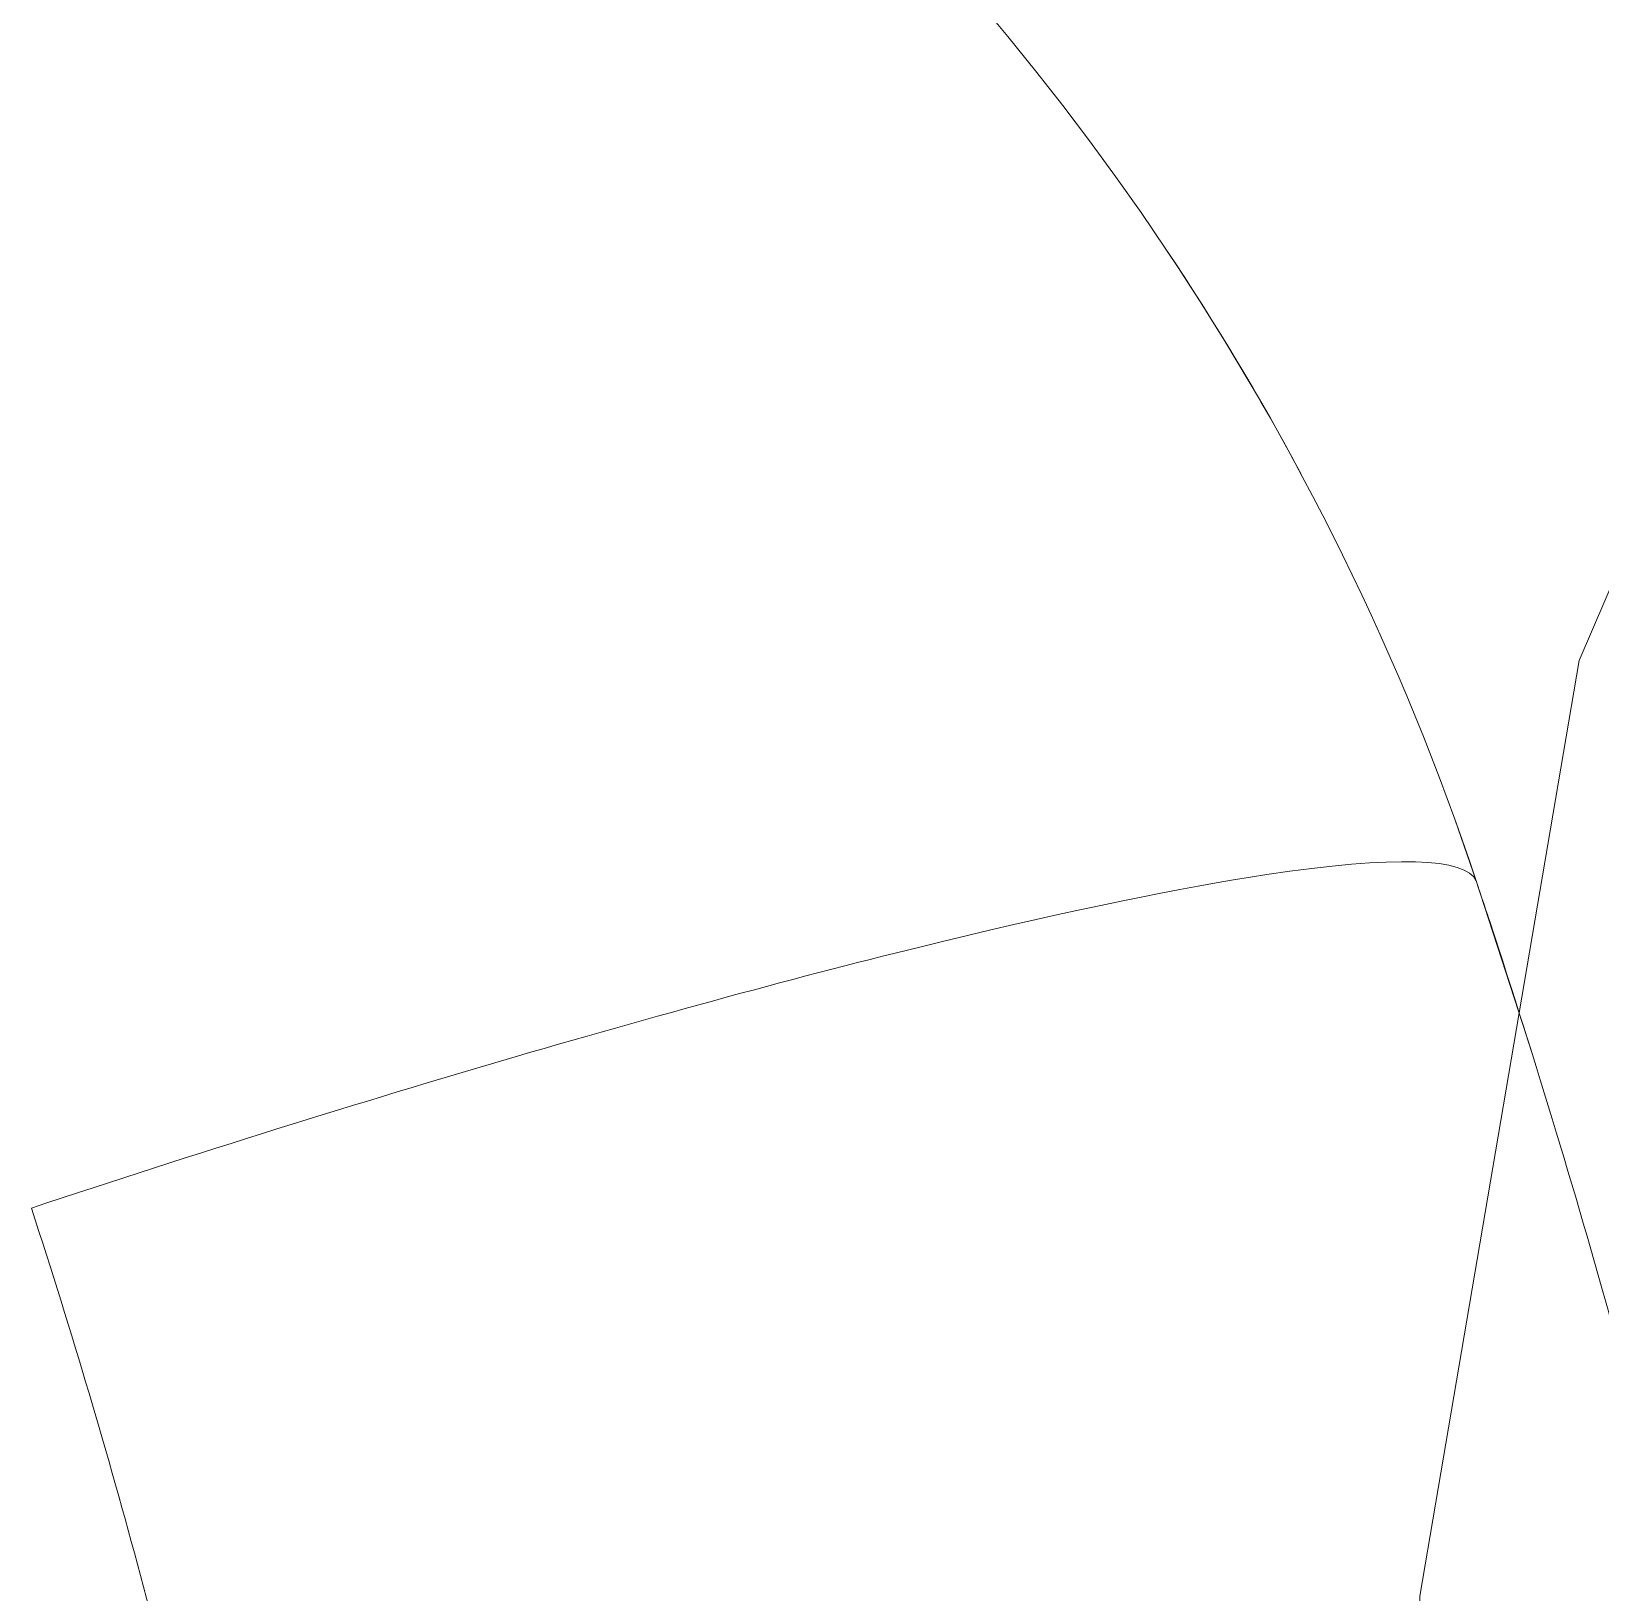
# Model space of a CAD drawing. Header units: millimetres. Extents: x 1680 to 166026, y 35966 to 91121.
# Drawn here: x 97756.06 to 97797.48, y 56948.52 to 56989.73 of the extents above; entities that cross this region are included whole.
import ezdxf

# ---------------------------------------------------------------- set-up
doc = ezdxf.new("R2010")
doc.units = ezdxf.units.MM
doc.linetypes.add('IMPORT-ACAD_ISO03W100', pattern=[762, 304.8, -457.2])
doc.layers.add('A-GENM', color=13, linetype='Continuous', lineweight=18)
doc.layers.add('G-IMPT', color=8, linetype='Continuous', lineweight=18)

# ---------------------------------------------------------------- blocks, each defined once
blk = doc.blocks.new('Furniture_Sofas-Armchairs_Fritz-Hansen_Alphabet-SofaT-Series-PL300-3 - Default-V23-mebel yerləşmə planı')
at = {"layer": 'A-GENM', "color": 253, "linetype": 'IMPORT-ACAD_ISO03W100'}
for points, knots in [([(-1468.223, -154.342), (-1466.354, -153.716), (-1462.641, -152.523), (-1457.656, -151.058), (-1454.535, -150.22), (-1453.233, -149.884)], [0, 0, 0, 0, 0.03571429, 0.07142857, 0.09721891, 0.09721891, 0.09721891, 0.09721891]), ([(-1468.223, -154.341), (-1471.176, -155.32), (-1476.942, -157.688), (-1487.736, -163.927), (-1499.525, -174.285), (-1511.567, -192.665), (-1515.521, -208.037), (-1515.94, -217.369)], [0, 0, 0, 0, 0.111111, 0.222222, 0.444444, 0.666667, 1, 1, 1, 1]), ([(-1459.61, -192.488), (-1460.331, -190.316), (-1461.729, -185.978), (-1463.641, -179.656), (-1465.317, -173.705), (-1467.18, -166.472), (-1468.953, -157.844), (-1468.865, -154.601), (-1468.245, -154.349)], [0, 0, 0, 0, 0.1111111, 0.2222222, 0.3333333, 0.4444444, 0.6666667, 0.9961241, 0.9961241, 0.9961241, 0.9961241]), ([(-1282.189, -192.23), (-1283.854, -191.662), (-1287.156, -190.583), (-1292.025, -189.148), (-1296.021, -188.11), (-1299.165, -187.374), (-1301.532, -186.862), (-1303.758, -186.413), (-1306.456, -185.905), (-1309.627, -185.383), (-1313.77, -184.837), (-1318.173, -184.381), (-1322.524, -184.017), (-1327.221, -183.691), (-1333.734, -183.353), (-1340.834, -183.124), (-1346.734, -183.001), (-1351.179, -182.935), (-1355.807, -182.89), (-1362.382, -182.858), (-1371.018, -182.852), (-1379.645, -182.867), (-1386.212, -182.925), (-1390.834, -182.993), (-1395.277, -183.091), (-1401.182, -183.274), (-1408.307, -183.599), (-1416.14, -184.128), (-1423.038, -184.757), (-1428.357, -185.366), (-1432.49, -185.941), (-1435.637, -186.461), (-1438.305, -186.955), (-1440.507, -187.39), (-1442.848, -187.885), (-1445.955, -188.591), (-1449.901, -189.582), (-1454.709, -190.937), (-1457.967, -191.953), (-1459.61, -192.488)], [0, 0, 0, 0, 0.035714, 0.071429, 0.107143, 0.125, 0.142857, 0.160714, 0.178571, 0.214286, 0.25, 0.285714, 0.303571, 0.321429, 0.357143, 0.392857, 0.410714, 0.428571, 0.446429, 0.464286, 0.5, 0.535714, 0.553571, 0.571429, 0.589286, 0.607143, 0.642857, 0.678571, 0.714286, 0.75, 0.785714, 0.821429, 0.839286, 0.857143, 0.875, 0.892857, 0.928571, 0.964286, 1, 1, 1, 1])]:
    blk.add_open_spline(points, degree=3, knots=knots, dxfattribs=at)
for points in [[(-1465.92, -153.584), (-1466.686, -153.831), (-1467.453, -154.084), (-1468.223, -154.342)], [(-1468.223, -154.341), (-1471.177, -155.32), (-1474.059, -156.504), (-1476.85, -157.876)], [(-1468.245, -154.348), (-1468.238, -154.345), (-1468.231, -154.343), (-1468.223, -154.341)], [(-1478.986, -158.972), (-1481.022, -160.061), (-1483.001, -161.255), (-1484.924, -162.538)]]:
    blk.add_open_spline(points, degree=3, dxfattribs=at)
at = {"layer": 'G-IMPT'}
for p, q in [((-1468.246, -154.348), (-1463.777, -152.901)), ((-1465.929, -153.596), (-1468.246, -154.348)), ((-1469.854, -154.905), (-1468.245, -154.348)), ((-1468.246, -154.348), (-1469.854, -154.905))]:
    blk.add_line(p, q, dxfattribs=at)
at = {"layer": 'G-IMPT', "flags": 128}
blk.add_lwpolyline([(-1513.794, -114.068), (-1512.837, -120.363), (-1510.32, -126.536), (-1506.235, -132.492), (-1500.5, -138.179), (-1493.016, -143.482), (-1474.061, -151.634), (-1449.368, -155.837), (-1443.8, -156.023)], dxfattribs=at)

msp = doc.modelspace()

# ---------------------------------------------------------------- block references
at = {"layer": 'A-GENM', "color": 253, "linetype": 'IMPORT-ACAD_ISO03W100', "rotation": 270.0000000000002}
msp.add_blockref('Furniture_Sofas-Armchairs_Fritz-Hansen_Alphabet-SofaT-Series-PL300-3 - Default-V23-mebel yerləşmə planı', (97948.549, 55499.056), dxfattribs=at)

doc.saveas('drawing.dxf')
